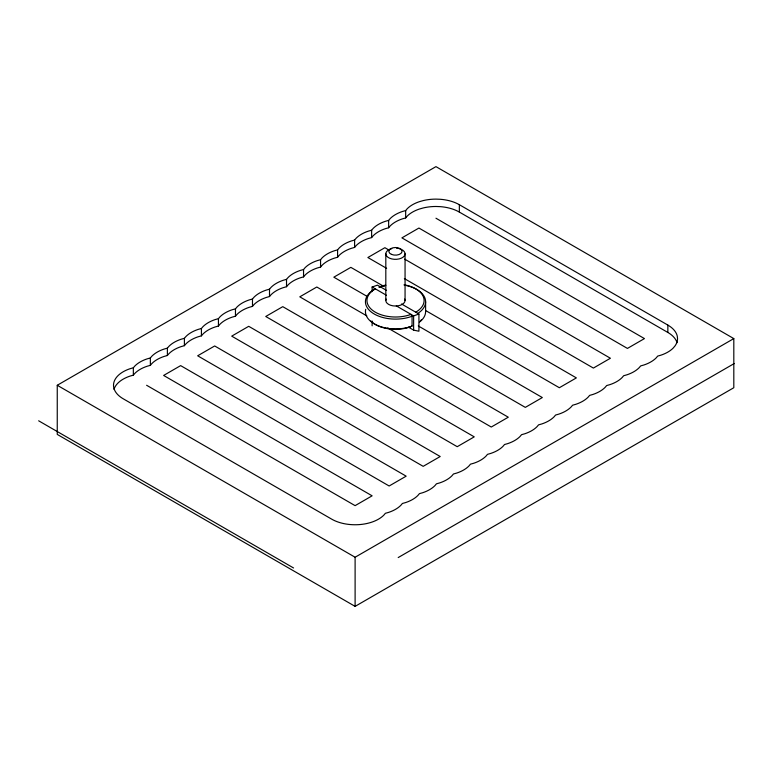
<?xml version="1.0" encoding="UTF-8"?>
<svg xmlns="http://www.w3.org/2000/svg" width="773" height="773" viewBox="0 0 773 773"><rect width="100%" height="100%" fill="white"/><g stroke="black" fill="none" stroke-linecap="round" stroke-linejoin="round"><path stroke-width="1.16" d="M133.343 367.784L134.966 365.89A33.094 19.112 0 0 1 147.073 358.894L150.358 357.957L151.981 356.063A33.094 19.112 0 0 1 164.098 349.067L167.383 348.13L169.007 346.236A33.094 19.112 0 0 1 181.114 339.241L184.399 338.303L186.022 336.41A33.094 19.112 0 0 1 198.139 329.414L201.424 328.477L203.048 326.583A33.094 19.112 0 0 1 215.155 319.587L218.44 318.65L220.063 316.756A33.094 19.112 0 0 1 232.18 309.76L235.465 308.833L237.089 306.929A33.094 19.112 0 0 1 249.196 299.934L252.481 299.006L254.104 297.103A33.094 19.112 0 0 1 266.221 290.107L269.506 289.179L271.13 287.276A33.094 19.112 0 0 1 283.237 280.28L286.522 279.353L288.145 277.449A33.094 19.112 0 0 1 300.262 270.453L303.547 269.526L305.161 267.622A33.094 19.112 0 0 1 317.278 260.627L320.563 259.699L322.186 257.796A33.094 19.112 0 0 1 334.303 250.8L337.588 249.872L339.202 247.969A33.094 19.112 0 0 1 351.319 240.973L354.604 240.045L356.227 238.142A33.094 19.112 0 0 1 368.344 231.146L371.629 230.219L373.243 228.315A33.094 19.112 0 0 1 385.36 221.32L388.645 220.392L390.268 218.488A33.094 19.112 0 0 1 402.385 211.502L405.67 210.565L407.284 208.662A33.094 19.112 0 0 1 419.401 201.676L423.285 200.565A33.094 19.112 0 0 1 435.953 199.115L440.272 199.279A33.094 19.112 0 0 1 459.355 204.71L667.853 325.085A33.094 19.112 0 0 1 677.264 336.1L677.544 338.593A33.094 19.112 0 0 1 675.022 345.908L673.109 348.15A33.094 19.112 0 0 1 661.002 355.145L657.707 356.082L656.093 357.976A33.094 19.112 0 0 1 643.977 364.972L640.691 365.909L639.068 367.803A33.094 19.112 0 0 1 626.961 374.799L623.666 375.736L622.052 377.63A33.094 19.112 0 0 1 609.936 384.625L606.65 385.563L605.027 387.457A33.094 19.112 0 0 1 592.92 394.452L589.635 395.389L588.011 397.283A33.094 19.112 0 0 1 575.895 404.279L572.609 405.216L570.986 407.11A33.094 19.112 0 0 1 558.879 414.106L555.594 415.043L553.97 416.937A33.094 19.112 0 0 1 541.854 423.933L538.568 424.86L536.945 426.764A33.094 19.112 0 0 1 524.838 433.759L521.553 434.687L519.929 436.59A33.094 19.112 0 0 1 507.813 443.586L504.527 444.514L502.904 446.417A33.094 19.112 0 0 1 490.797 453.413L487.512 454.34L485.888 456.244A33.094 19.112 0 0 1 473.772 463.24L470.486 464.167L468.863 466.071A33.094 19.112 0 0 1 456.756 473.066L453.471 473.994L451.847 475.897A33.094 19.112 0 0 1 439.731 482.893L436.445 483.821L434.832 485.724A33.094 19.112 0 0 1 422.715 492.72L419.43 493.647L417.807 495.551A33.094 19.112 0 0 1 405.69 502.547L402.404 503.474L400.791 505.378A33.094 19.112 0 0 1 388.674 512.373L385.389 513.301L383.766 515.205A33.094 19.112 0 0 1 331.704 519.156L123.207 398.781A33.094 19.112 0 0 1 130.057 368.721L133.343 367.784L133.343 375.156L130.057 376.093A33.094 19.112 0 0 0 114.008 389.321M133.343 375.156L134.966 373.262A33.094 19.112 0 0 1 147.073 366.267L150.358 365.329L151.981 363.436A33.094 19.112 0 0 1 164.098 356.44L167.383 355.503L169.007 353.609A33.094 19.112 0 0 1 181.114 346.613L184.399 345.676L186.022 343.782A33.094 19.112 0 0 1 198.139 336.786L201.424 335.849L203.048 333.955A33.094 19.112 0 0 1 215.155 326.96L218.44 326.022L220.063 324.129A33.094 19.112 0 0 1 232.18 317.133L235.465 316.196L237.089 314.302A33.094 19.112 0 0 1 249.196 307.306L252.481 306.369L254.104 304.475A33.094 19.112 0 0 1 266.221 297.479L269.506 296.542L271.13 294.648A33.094 19.112 0 0 1 283.237 287.653L286.522 286.715L288.145 284.822A33.094 19.112 0 0 1 300.262 277.826L303.547 276.889L305.161 274.995A33.094 19.112 0 0 1 317.278 267.999L320.563 267.062L322.186 265.168A33.094 19.112 0 0 1 334.303 258.172L337.588 257.235L339.202 255.341A33.094 19.112 0 0 1 351.319 248.346L354.604 247.408L356.227 245.514A33.094 19.112 0 0 1 368.344 238.519L371.629 237.582L373.243 235.688A33.094 19.112 0 0 1 385.36 228.692L388.645 227.755L390.268 225.861A33.094 19.112 0 0 1 402.385 218.865L405.67 217.928L407.284 216.034A33.094 19.112 0 0 1 419.401 209.039L423.285 207.937A33.094 19.112 0 0 1 435.953 206.478L440.272 206.642A33.094 19.112 0 0 1 459.355 212.082L667.853 332.458A33.094 19.112 0 0 1 677.042 342.652M57.25 385.273L435.953 166.63L733.809 338.593L733.809 387.727L355.107 606.37L57.25 434.407L57.25 385.273L355.107 557.236L733.809 338.593M398.201 557.555L734.35 363.474M412.067 316.205L410.569 316.785A30.089 17.373 0 0 1 371.658 312.321A30.089 17.373 0 0 1 374.248 289.46L375.32 288.851A28.582 16.504 0 0 0 372.857 310.562A28.582 16.504 0 0 0 409.816 314.804L410.985 314.36L412.067 316.205L412.067 326.032L409.816 327.085A28.582 16.504 0 0 1 370.779 321.046M412.067 326.032L410.569 326.612A30.089 17.373 0 0 1 378.809 326.013A30.089 17.373 0 0 1 365.697 309.306M396.278 305.866L413.623 315.877L418.927 314.031L418.927 331.221L413.623 330.129L408.521 327.182M372.122 291.595L372.122 287.005L377.446 285.16L386.548 290.416M435.953 218.218L644.45 338.593L627.425 348.42L418.927 228.045L401.912 237.871L610.409 358.247L593.384 368.074L404.694 259.139M389.061 250.104L384.886 247.698L367.871 257.525L386.635 268.357M404.356 278.589L576.368 377.9L559.343 387.727L425.904 310.688M384.21 286.609L350.845 267.352L333.83 277.178L367.185 296.436M372.122 287.005L386.384 295.238M401.525 303.982L418.927 314.031M418.27 325.935L542.327 397.554L525.311 407.381L387.698 327.936M366.846 315.896L316.804 287.005L299.789 296.832L508.286 417.207L491.27 427.034L282.763 306.659L265.748 316.486L474.245 436.861L457.23 446.688L248.722 326.312L231.707 336.139L440.204 456.514L423.189 466.341L214.681 345.966L197.666 355.793L406.163 476.168L389.148 485.995L180.65 365.619L163.625 375.446L372.122 495.822L355.107 505.648L146.609 385.273M38.65 420.802L293.556 567.971M667.853 325.085L667.853 332.458M459.355 204.71L459.355 212.082M425.614 301.741L425.614 311.567A30.089 17.373 0 0 1 419.401 322.148M413.623 315.877L413.623 330.129M405.67 210.565L405.67 217.928M405.062 253.786L405.062 300.465M388.645 220.392L388.645 227.755M385.814 253.786L385.814 300.465M372.122 321.017L372.122 325.82M371.629 230.219L371.629 237.582M355.107 557.236L355.107 606.37M354.604 240.045L354.604 247.408M337.588 249.872L337.588 257.235M320.563 259.699L320.563 267.062M303.547 269.526L303.547 276.889M286.522 279.353L286.522 286.715M269.506 289.179L269.506 296.542M252.481 299.006L252.481 306.369M235.465 308.833L235.465 316.196M218.44 318.65L218.44 326.022M201.424 328.477L201.424 335.849M184.399 338.303L184.399 345.676M167.383 348.13L167.383 355.503M150.358 357.957L150.358 365.329M399.119 248.655A9.624 5.556 0 0 1 403.081 257.167A9.624 5.556 0 0 1 387.795 257.167A9.624 5.556 0 0 1 391.756 248.655M396.694 248.278A9.624 5.556 0 0 1 397.931 248.423M404.733 299.025A9.624 5.556 0 0 1 395.438 306.021A9.624 5.556 0 0 1 386.133 299.025M404.26 285.121A30.089 17.373 0 0 1 417.71 313.48M385.853 285.295A30.089 17.373 0 0 0 380.48 286.696L378.983 287.276L381.234 286.223A28.582 16.504 0 0 1 384.587 285.276M404.124 284.783A28.582 16.504 0 0 1 415.739 312.186M421.43 319.771A28.582 16.504 0 0 1 420.28 321.046M391.409 254.356A6.609 3.817 0 0 0 401.999 251.834A6.609 3.817 0 0 0 392.906 247.804A6.609 3.817 0 0 0 391.409 254.356"/></g></svg>
